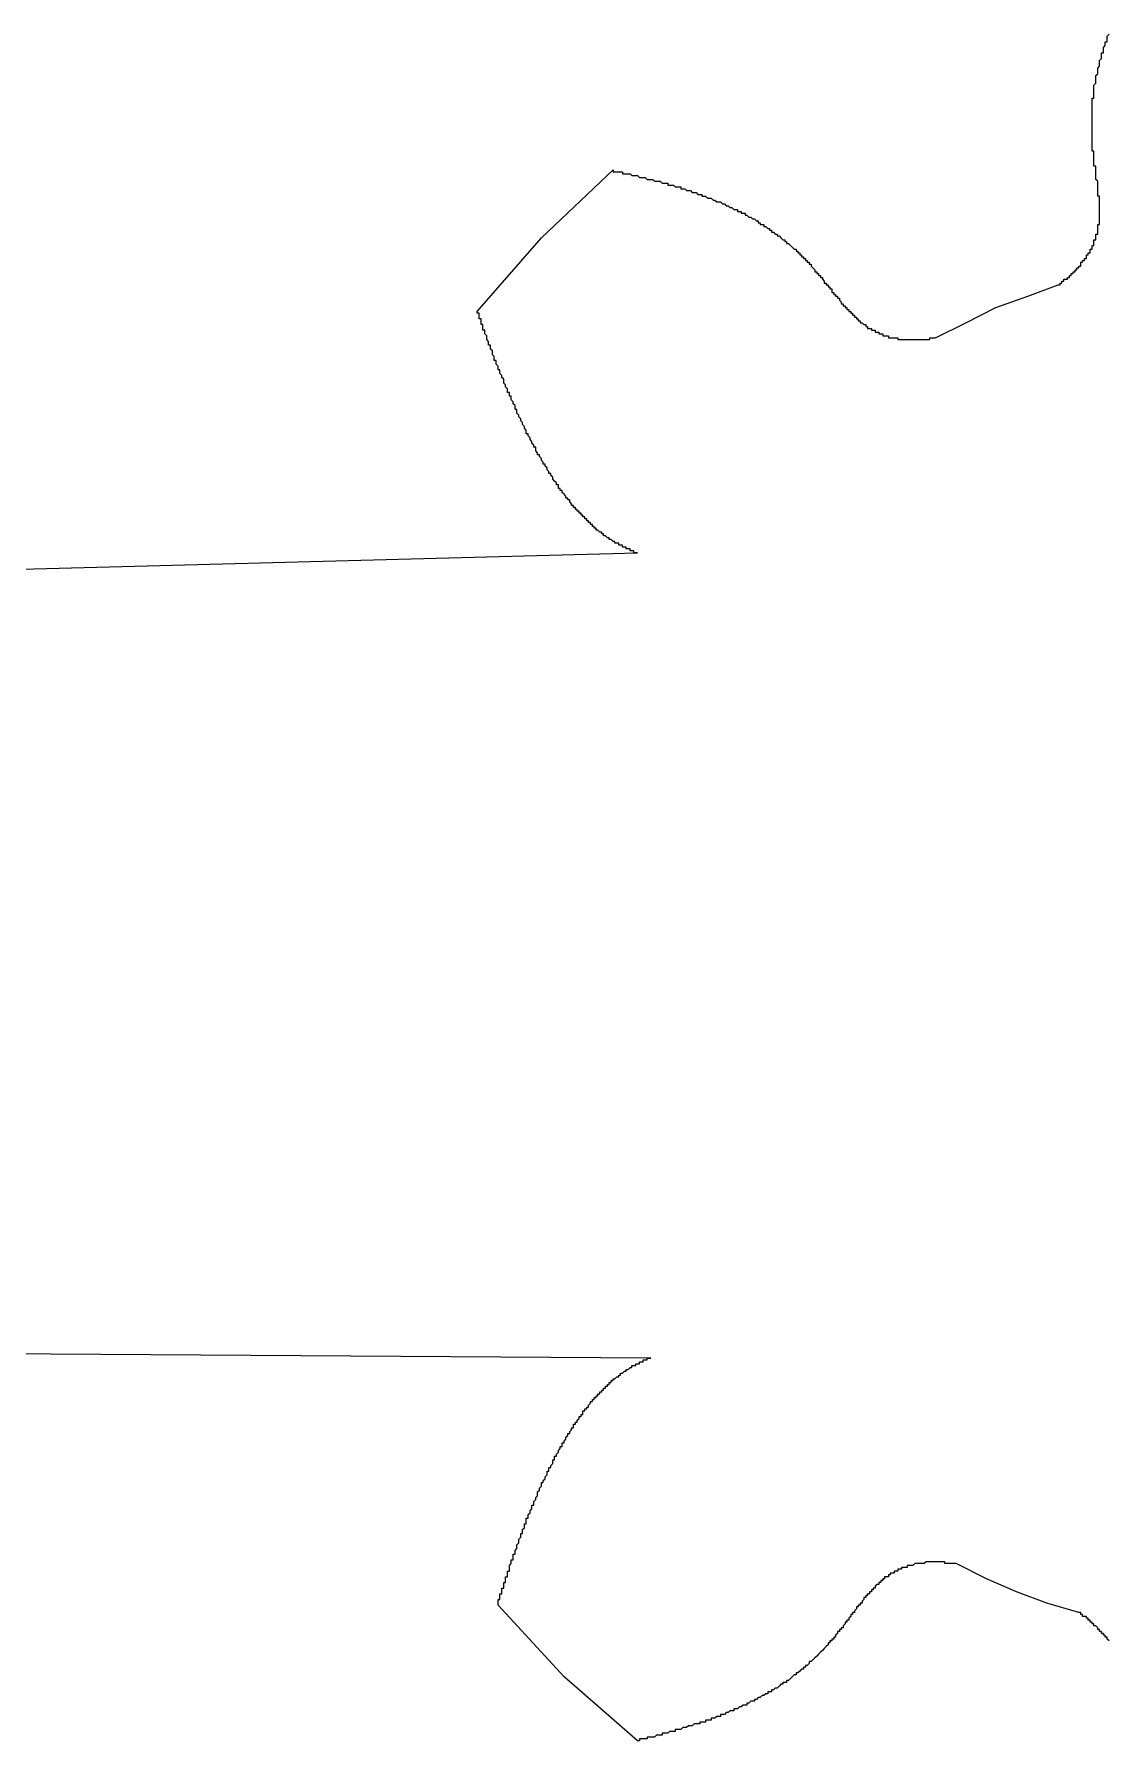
# Model space of a CAD drawing. Header units: millimetres. Extents: x 0 to 47.8, y 0 to 21.6.
# Drawn here: x 23.92 to 35.31, y 2.36 to 20.46 of the extents above; entities that cross this region are included whole.
import ezdxf

# ---------------------------------------------------------------- set-up
doc = ezdxf.new("R2010")
doc.units = ezdxf.units.MM
doc.layers.add('CORTE', color=7, linetype='Continuous')

msp = doc.modelspace()

# ---------------------------------------------------------------- linework, layer by layer
at = {"layer": 'CORTE'}
for points in [[(12.98, 14.5), (30.32, 14.96), (30.3, 14.96), (30.28, 14.96), (30.28, 14.98), (30.26, 14.98), (30.24, 14.98), (30.24, 15), (30.22, 15), (30.2, 15), (30.2, 15.02), (30.18, 15.02), (30.16, 15.02), (30.16, 15.04), (30.14, 15.04), (30.12, 15.04), (30.12, 15.06), (30.1, 15.06), (30.08, 15.06), (30.08, 15.08), (30.06, 15.08), (30.04, 15.1), (30.02, 15.1), (30.02, 15.12), (30, 15.12), (29.98, 15.14), (29.96, 15.14), (29.96, 15.16), (29.94, 15.16), (29.94, 15.18), (29.92, 15.18), (29.9, 15.2), (29.88, 15.2), (29.88, 15.22), (29.86, 15.22), (29.86, 15.24), (29.84, 15.24), (29.84, 15.26), (29.82, 15.26), (29.82, 15.28), (29.8, 15.28), (29.8, 15.3), (29.78, 15.3), (29.78, 15.32), (29.76, 15.32), (29.76, 15.34), (29.74, 15.34), (29.74, 15.36), (29.72, 15.36), (29.72, 15.38), (29.7, 15.38), (29.7, 15.4), (29.68, 15.4), (29.68, 15.42), (29.66, 15.42), (29.66, 15.44), (29.64, 15.44), (29.64, 15.46), (29.62, 15.46), (29.62, 15.48), (29.6, 15.5), (29.6, 15.52), (29.58, 15.52), (29.58, 15.54), (29.56, 15.54), (29.56, 15.56), (29.54, 15.58), (29.52, 15.6), (29.52, 15.62), (29.5, 15.62), (29.5, 15.64), (29.48, 15.64), (29.48, 15.66), (29.48, 15.68), (29.46, 15.68), (29.46, 15.7), (29.44, 15.72), (29.42, 15.74), (29.42, 15.76), (29.4, 15.78), (29.4, 15.8), (29.38, 15.8), (29.38, 15.82), (29.36, 15.84), (29.36, 15.86), (29.34, 15.88), (29.34, 15.9), (29.32, 15.9), (29.32, 15.92), (29.3, 15.94), (29.3, 15.96), (29.28, 15.98), (29.28, 16), (29.26, 16), (29.26, 16.02), (29.24, 16.04), (29.24, 16.06), (29.24, 16.08), (29.22, 16.08), (29.22, 16.1), (29.2, 16.12), (29.2, 16.14), (29.18, 16.16), (29.18, 16.18), (29.16, 16.2), (29.16, 16.22), (29.14, 16.22), (29.14, 16.24), (29.14, 16.26), (29.12, 16.28), (29.12, 16.3), (29.1, 16.32), (29.1, 16.34), (29.08, 16.36), (29.08, 16.38), (29.06, 16.4), (29.06, 16.42), (29.04, 16.44), (29.04, 16.46), (29.04, 16.48), (29.02, 16.48), (29.02, 16.5), (29.02, 16.52), (29, 16.54), (29, 16.56), (28.98, 16.58), (28.98, 16.6), (28.98, 16.62), (28.96, 16.62), (28.96, 16.64), (28.96, 16.66), (28.94, 16.66), (28.94, 16.68), (28.94, 16.7), (28.92, 16.72), (28.92, 16.74), (28.9, 16.76), (28.9, 16.78), (28.9, 16.8), (28.88, 16.82), (28.88, 16.84), (28.86, 16.86), (28.86, 16.88), (28.86, 16.9), (28.84, 16.9), (28.84, 16.92), (28.84, 16.94), (28.82, 16.96), (28.82, 16.98), (28.82, 17), (28.8, 17), (28.8, 17.02), (28.8, 17.04), (28.78, 17.06), (28.78, 17.08), (28.78, 17.1), (28.76, 17.12), (28.76, 17.14), (28.76, 17.16), (28.74, 17.16), (28.74, 17.18), (28.74, 17.2), (28.72, 17.22), (28.72, 17.24), (28.72, 17.26), (28.7, 17.28), (28.7, 17.3), (28.7, 17.32), (28.68, 17.32), (28.68, 17.34), (28.68, 17.36), (28.68, 17.38), (28.66, 17.38), (28.66, 17.4), (28.66, 17.42), (28.66, 17.44), (28.64, 17.44), (28.64, 17.46), (28.64, 17.48), (28.64, 17.5), (28.62, 17.5), (28.62, 17.52), (29.3, 18.3), (30.06, 19.02), (30.06, 19), (30.08, 19), (30.1, 19), (30.12, 19), (30.14, 19), (30.16, 19), (30.16, 18.98), (30.18, 18.98), (30.2, 18.98), (30.22, 18.98), (30.24, 18.98), (30.26, 18.96), (30.28, 18.96), (30.3, 18.96), (30.32, 18.96), (30.34, 18.94), (30.36, 18.94), (30.38, 18.94), (30.4, 18.94), (30.42, 18.92), (30.44, 18.92), (30.46, 18.92), (30.48, 18.92), (30.5, 18.9), (30.52, 18.9), (30.54, 18.9), (30.56, 18.9), (30.58, 18.88), (30.6, 18.88), (30.62, 18.88), (30.64, 18.88), (30.64, 18.86), (30.66, 18.86), (30.68, 18.86), (30.7, 18.86), (30.72, 18.84), (30.74, 18.84), (30.76, 18.84), (30.78, 18.84), (30.78, 18.82), (30.8, 18.82), (30.82, 18.82), (30.84, 18.8), (30.86, 18.8), (30.88, 18.8), (30.9, 18.78), (30.92, 18.78), (30.94, 18.78), (30.96, 18.76), (30.98, 18.76), (31, 18.76), (31, 18.74), (31.02, 18.74), (31.04, 18.74), (31.06, 18.72), (31.08, 18.72), (31.1, 18.72), (31.12, 18.7), (31.14, 18.7), (31.16, 18.68), (31.18, 18.68), (31.2, 18.68), (31.22, 18.66), (31.24, 18.66), (31.26, 18.64), (31.28, 18.64), (31.3, 18.62), (31.32, 18.62), (31.34, 18.6), (31.36, 18.6), (31.38, 18.6), (31.38, 18.58), (31.4, 18.58), (31.42, 18.58), (31.42, 18.56), (31.44, 18.56), (31.46, 18.56), (31.46, 18.54), (31.48, 18.54), (31.5, 18.52), (31.52, 18.52), (31.54, 18.5), (31.56, 18.5), (31.58, 18.48), (31.6, 18.48), (31.6, 18.46), (31.62, 18.46), (31.62, 18.44), (31.64, 18.44), (31.66, 18.44), (31.66, 18.42), (31.68, 18.42), (31.7, 18.4), (31.72, 18.4), (31.72, 18.38), (31.74, 18.38), (31.74, 18.36), (31.76, 18.36), (31.78, 18.34), (31.8, 18.34), (31.8, 18.32), (31.82, 18.32), (31.84, 18.3), (31.86, 18.28), (31.88, 18.28), (31.88, 18.26), (31.9, 18.26), (31.9, 18.24), (31.92, 18.24), (31.94, 18.22), (31.96, 18.2), (31.98, 18.18), (32, 18.18), (32, 18.16), (32.02, 18.16), (32.02, 18.14), (32.04, 18.14), (32.04, 18.12), (32.06, 18.12), (32.06, 18.1), (32.08, 18.1), (32.08, 18.08), (32.1, 18.08), (32.1, 18.06), (32.12, 18.06), (32.12, 18.04), (32.14, 18.04), (32.14, 18.02), (32.16, 18.02), (32.16, 18), (32.18, 17.98), (32.2, 17.96), (32.2, 17.94), (32.22, 17.94), (32.22, 17.92), (32.24, 17.92), (32.24, 17.9), (32.26, 17.9), (32.26, 17.88), (32.28, 17.88), (32.28, 17.86), (32.3, 17.84), (32.3, 17.82), (32.32, 17.82), (32.32, 17.8), (32.34, 17.8), (32.34, 17.78), (32.36, 17.78), (32.36, 17.76), (32.38, 17.76), (32.38, 17.74), (32.38, 17.72), (32.4, 17.72), (32.4, 17.7), (32.42, 17.7), (32.42, 17.68), (32.44, 17.68), (32.44, 17.66), (32.46, 17.66), (32.46, 17.64), (32.48, 17.62), (32.48, 17.6), (32.5, 17.6), (32.5, 17.58), (32.52, 17.58), (32.52, 17.56), (32.54, 17.56), (32.54, 17.54), (32.56, 17.54), (32.56, 17.52), (32.58, 17.52), (32.58, 17.5), (32.6, 17.5), (32.6, 17.48), (32.62, 17.48), (32.62, 17.46), (32.64, 17.46), (32.64, 17.44), (32.66, 17.44), (32.66, 17.42), (32.68, 17.42), (32.68, 17.4), (32.7, 17.4), (32.72, 17.38), (32.74, 17.38), (32.74, 17.36), (32.76, 17.36), (32.76, 17.34), (32.78, 17.34), (32.8, 17.34), (32.8, 17.32), (32.82, 17.32), (32.84, 17.32), (32.84, 17.3), (32.86, 17.3), (32.88, 17.3), (32.88, 17.28), (32.9, 17.28), (32.92, 17.28), (32.92, 17.26), (32.94, 17.26), (32.96, 17.26), (32.98, 17.26), (32.98, 17.24), (33, 17.24), (33.02, 17.24), (33.04, 17.24), (33.06, 17.24), (33.08, 17.24), (33.08, 17.22), (33.1, 17.22), (33.12, 17.22), (33.14, 17.22), (33.16, 17.22), (33.18, 17.22), (33.2, 17.22), (33.22, 17.22), (33.24, 17.22), (33.26, 17.22), (33.28, 17.22), (33.3, 17.22), (33.32, 17.22), (33.34, 17.22), (33.36, 17.22), (33.38, 17.22), (33.4, 17.22), (33.42, 17.22), (33.42, 17.24), (33.44, 17.24), (33.46, 17.24), (33.48, 17.24), (33.8, 17.4), (34.12, 17.56), (34.46, 17.68), (34.78, 17.8), (34.8, 17.8), (34.8, 17.82), (34.82, 17.82), (34.82, 17.84), (34.84, 17.84), (34.84, 17.86), (34.86, 17.86), (34.88, 17.86), (34.88, 17.88), (34.9, 17.88), (34.9, 17.9), (34.92, 17.9), (34.92, 17.92), (34.94, 17.92), (34.94, 17.94), (34.96, 17.94), (34.96, 17.96), (34.98, 17.96), (34.98, 17.98), (35, 17.98), (35, 18), (35.02, 18), (35.02, 18.02), (35.02, 18.04), (35.04, 18.04), (35.04, 18.06), (35.06, 18.06), (35.06, 18.08), (35.08, 18.08), (35.08, 18.1), (35.08, 18.12), (35.1, 18.12), (35.1, 18.14), (35.12, 18.14), (35.12, 18.16), (35.12, 18.18), (35.14, 18.18), (35.14, 18.2), (35.14, 18.22), (35.16, 18.22), (35.16, 18.24), (35.16, 18.26), (35.16, 18.28), (35.18, 18.28), (35.18, 18.3), (35.18, 18.32), (35.18, 18.34), (35.2, 18.34), (35.2, 18.36), (35.2, 18.38), (35.2, 18.4), (35.2, 18.42), (35.2, 18.44), (35.22, 18.44), (35.22, 18.46), (35.22, 18.48), (35.22, 18.5), (35.22, 18.52), (35.22, 18.54), (35.22, 18.56), (35.22, 18.58), (35.22, 18.6), (35.22, 18.62), (35.22, 18.64), (35.22, 18.66), (35.22, 18.68), (35.22, 18.7), (35.22, 18.72), (35.22, 18.74), (35.2, 18.74), (35.2, 18.76), (35.2, 18.78), (35.2, 18.8), (35.2, 18.82), (35.2, 18.84), (35.2, 18.86), (35.2, 18.88), (35.2, 18.9), (35.18, 18.92), (35.18, 18.94), (35.18, 18.96), (35.18, 18.98), (35.18, 19), (35.18, 19.02), (35.18, 19.04), (35.18, 19.06), (35.16, 19.06), (35.16, 19.08), (35.16, 19.1), (35.16, 19.12), (35.16, 19.14), (35.16, 19.16), (35.16, 19.18), (35.16, 19.2), (35.16, 19.22), (35.14, 19.22), (35.14, 19.24), (35.14, 19.26), (35.14, 19.28), (35.14, 19.3), (35.14, 19.32), (35.14, 19.34), (35.14, 19.36), (35.14, 19.38), (35.14, 19.4), (35.14, 19.42), (35.14, 19.44), (35.14, 19.46), (35.14, 19.48), (35.14, 19.5), (35.14, 19.52), (35.14, 19.54), (35.14, 19.56), (35.14, 19.58), (35.14, 19.6), (35.14, 19.62), (35.14, 19.64), (35.14, 19.66), (35.14, 19.68), (35.14, 19.7), (35.14, 19.72), (35.14, 19.74), (35.14, 19.76), (35.14, 19.78), (35.16, 19.78), (35.16, 19.8), (35.16, 19.82), (35.16, 19.84), (35.16, 19.86), (35.16, 19.88), (35.16, 19.9), (35.16, 19.92), (35.18, 19.94), (35.18, 19.96), (35.18, 19.98), (35.18, 20), (35.18, 20.02), (35.2, 20.04), (35.2, 20.06), (35.2, 20.08), (35.2, 20.1), (35.22, 20.12), (35.22, 20.14), (35.22, 20.16), (35.22, 20.18), (35.24, 20.2), (35.24, 20.22), (35.24, 20.24), (35.24, 20.26), (35.26, 20.26), (35.26, 20.28), (35.26, 20.3), (35.26, 20.32), (35.28, 20.34), (35.28, 20.36), (35.28, 20.38), (35.3, 20.38), (35.3, 20.4), (35.3, 20.42), (35.3, 20.44), (35.32, 20.46)], [(35.32, 3.42), (35.3, 3.44), (35.3, 3.46), (35.28, 3.46), (35.28, 3.48), (35.26, 3.48), (35.26, 3.5), (35.24, 3.5), (35.24, 3.52), (35.22, 3.52), (35.22, 3.54), (35.2, 3.54), (35.2, 3.56), (35.18, 3.58), (35.16, 3.58), (35.16, 3.6), (35.14, 3.6), (35.14, 3.62), (35.12, 3.62), (35.12, 3.64), (35.1, 3.64), (35.1, 3.66), (35.08, 3.66), (35.08, 3.68), (35.06, 3.68), (35.04, 3.68), (35.04, 3.7), (35.02, 3.7), (35.02, 3.72), (35, 3.72), (34.66, 3.82), (34.34, 3.94), (34.02, 4.08), (33.7, 4.24), (33.68, 4.24), (33.66, 4.24), (33.64, 4.24), (33.62, 4.24), (33.6, 4.24), (33.58, 4.24), (33.58, 4.26), (33.56, 4.26), (33.54, 4.26), (33.52, 4.26), (33.5, 4.26), (33.48, 4.26), (33.46, 4.26), (33.44, 4.26), (33.42, 4.26), (33.4, 4.26), (33.38, 4.26), (33.36, 4.24), (33.34, 4.24), (33.32, 4.24), (33.3, 4.24), (33.28, 4.24), (33.26, 4.24), (33.24, 4.22), (33.22, 4.22), (33.2, 4.22), (33.18, 4.22), (33.18, 4.2), (33.16, 4.2), (33.14, 4.2), (33.12, 4.2), (33.12, 4.18), (33.1, 4.18), (33.08, 4.18), (33.08, 4.16), (33.06, 4.16), (33.04, 4.16), (33.04, 4.14), (33.02, 4.14), (33, 4.14), (33, 4.12), (32.98, 4.12), (32.98, 4.1), (32.96, 4.1), (32.94, 4.1), (32.94, 4.08), (32.92, 4.08), (32.92, 4.06), (32.9, 4.06), (32.9, 4.04), (32.88, 4.04), (32.88, 4.02), (32.86, 4.02), (32.84, 4), (32.84, 3.98), (32.82, 3.98), (32.82, 3.96), (32.8, 3.96), (32.8, 3.94), (32.78, 3.94), (32.78, 3.92), (32.76, 3.92), (32.76, 3.9), (32.74, 3.9), (32.74, 3.88), (32.72, 3.88), (32.72, 3.86), (32.7, 3.84), (32.7, 3.82), (32.68, 3.82), (32.68, 3.8), (32.66, 3.8), (32.66, 3.78), (32.64, 3.78), (32.64, 3.76), (32.62, 3.74), (32.62, 3.72), (32.6, 3.72), (32.6, 3.7), (32.58, 3.7), (32.58, 3.68), (32.56, 3.66), (32.56, 3.64), (32.54, 3.64), (32.54, 3.62), (32.52, 3.62), (32.52, 3.6), (32.5, 3.58), (32.5, 3.56), (32.48, 3.56), (32.48, 3.54), (32.46, 3.54), (32.46, 3.52), (32.44, 3.52), (32.44, 3.5), (32.42, 3.48), (32.42, 3.46), (32.4, 3.46), (32.4, 3.44), (32.38, 3.44), (32.38, 3.42), (32.36, 3.42), (32.36, 3.4), (32.34, 3.4), (32.34, 3.38), (32.32, 3.36), (32.3, 3.34), (32.28, 3.32), (32.26, 3.3), (32.24, 3.28), (32.22, 3.26), (32.2, 3.24), (32.18, 3.22), (32.16, 3.2), (32.14, 3.2), (32.14, 3.18), (32.12, 3.16), (32.1, 3.16), (32.1, 3.14), (32.08, 3.14), (32.08, 3.12), (32.06, 3.12), (32.04, 3.1), (32.02, 3.08), (32, 3.08), (32, 3.06), (31.98, 3.06), (31.96, 3.04), (31.94, 3.02), (31.92, 3), (31.9, 3), (31.9, 2.98), (31.88, 2.98), (31.86, 2.98), (31.86, 2.96), (31.84, 2.96), (31.82, 2.94), (31.8, 2.92), (31.78, 2.92), (31.76, 2.9), (31.74, 2.9), (31.74, 2.88), (31.72, 2.88), (31.7, 2.88), (31.7, 2.86), (31.68, 2.86), (31.66, 2.84), (31.64, 2.84), (31.62, 2.82), (31.6, 2.82), (31.58, 2.8), (31.56, 2.8), (31.56, 2.78), (31.54, 2.78), (31.52, 2.78), (31.5, 2.76), (31.48, 2.76), (31.48, 2.74), (31.46, 2.74), (31.44, 2.74), (31.42, 2.72), (31.4, 2.72), (31.38, 2.7), (31.36, 2.7), (31.34, 2.7), (31.34, 2.68), (31.32, 2.68), (31.3, 2.68), (31.28, 2.66), (31.26, 2.66), (31.24, 2.64), (31.22, 2.64), (31.2, 2.64), (31.2, 2.62), (31.18, 2.62), (31.16, 2.62), (31.14, 2.6), (31.12, 2.6), (31.1, 2.6), (31.1, 2.58), (31.08, 2.58), (31.06, 2.58), (31.04, 2.58), (31.04, 2.56), (31.02, 2.56), (31, 2.56), (30.98, 2.56), (30.98, 2.54), (30.96, 2.54), (30.94, 2.54), (30.92, 2.54), (30.9, 2.52), (30.88, 2.52), (30.86, 2.52), (30.84, 2.5), (30.82, 2.5), (30.8, 2.5), (30.78, 2.48), (30.76, 2.48), (30.74, 2.48), (30.72, 2.48), (30.72, 2.46), (30.7, 2.46), (30.68, 2.46), (30.66, 2.46), (30.64, 2.44), (30.62, 2.44), (30.6, 2.44), (30.58, 2.44), (30.58, 2.42), (30.56, 2.42), (30.54, 2.42), (30.52, 2.42), (30.5, 2.4), (30.48, 2.4), (30.46, 2.4), (30.44, 2.4), (30.42, 2.4), (30.42, 2.38), (30.4, 2.38), (30.38, 2.38), (30.36, 2.38), (30.34, 2.38), (30.34, 2.36), (30.32, 2.36), (29.54, 3.04), (28.84, 3.8), (28.84, 3.82), (28.84, 3.84), (28.84, 3.86), (28.86, 3.86), (28.86, 3.88), (28.86, 3.9), (28.86, 3.92), (28.88, 3.92), (28.88, 3.94), (28.88, 3.96), (28.88, 3.98), (28.9, 3.98), (28.9, 4), (28.9, 4.02), (28.9, 4.04), (28.92, 4.04), (28.92, 4.06), (28.92, 4.08), (28.92, 4.1), (28.94, 4.1), (28.94, 4.12), (28.94, 4.14), (28.94, 4.16), (28.96, 4.16), (28.96, 4.18), (28.96, 4.2), (28.96, 4.22), (28.98, 4.24), (28.98, 4.26), (28.98, 4.28), (29, 4.28), (29, 4.3), (29, 4.32), (29, 4.34), (29.02, 4.34), (29.02, 4.36), (29.02, 4.38), (29.04, 4.4), (29.04, 4.42), (29.04, 4.44), (29.06, 4.46), (29.06, 4.48), (29.06, 4.5), (29.08, 4.52), (29.08, 4.54), (29.08, 4.56), (29.1, 4.56), (29.1, 4.58), (29.1, 4.6), (29.12, 4.62), (29.12, 4.64), (29.12, 4.66), (29.14, 4.66), (29.14, 4.68), (29.14, 4.7), (29.14, 4.72), (29.16, 4.72), (29.16, 4.74), (29.16, 4.76), (29.18, 4.78), (29.18, 4.8), (29.2, 4.82), (29.2, 4.84), (29.2, 4.86), (29.22, 4.86), (29.22, 4.88), (29.22, 4.9), (29.24, 4.92), (29.24, 4.94), (29.26, 4.96), (29.26, 4.98), (29.26, 5), (29.28, 5.02), (29.28, 5.04), (29.3, 5.06), (29.3, 5.08), (29.3, 5.1), (29.32, 5.1), (29.32, 5.12), (29.34, 5.14), (29.34, 5.16), (29.36, 5.18), (29.36, 5.2), (29.36, 5.22), (29.38, 5.22), (29.38, 5.24), (29.38, 5.26), (29.4, 5.26), (29.4, 5.28), (29.42, 5.3), (29.42, 5.32), (29.42, 5.34), (29.44, 5.34), (29.44, 5.36), (29.44, 5.38), (29.46, 5.38), (29.46, 5.4), (29.48, 5.42), (29.48, 5.44), (29.5, 5.46), (29.5, 5.48), (29.52, 5.48), (29.52, 5.5), (29.52, 5.52), (29.54, 5.52), (29.54, 5.54), (29.56, 5.56), (29.56, 5.58), (29.58, 5.6), (29.58, 5.62), (29.6, 5.62), (29.6, 5.64), (29.62, 5.66), (29.62, 5.68), (29.64, 5.68), (29.64, 5.7), (29.64, 5.72), (29.66, 5.72), (29.66, 5.74), (29.68, 5.74), (29.68, 5.76), (29.7, 5.78), (29.7, 5.8), (29.72, 5.8), (29.72, 5.82), (29.74, 5.82), (29.74, 5.84), (29.74, 5.86), (29.76, 5.86), (29.76, 5.88), (29.78, 5.88), (29.78, 5.9), (29.8, 5.9), (29.8, 5.92), (29.82, 5.94), (29.82, 5.96), (29.84, 5.96), (29.84, 5.98), (29.86, 5.98), (29.86, 6), (29.88, 6), (29.88, 6.02), (29.9, 6.02), (29.9, 6.04), (29.92, 6.04), (29.92, 6.06), (29.94, 6.06), (29.94, 6.08), (29.96, 6.08), (29.96, 6.1), (29.98, 6.1), (29.98, 6.12), (30, 6.12), (30, 6.14), (30.02, 6.14), (30.02, 6.16), (30.04, 6.16), (30.04, 6.18), (30.06, 6.18), (30.06, 6.2), (30.08, 6.2), (30.1, 6.22), (30.12, 6.22), (30.12, 6.24), (30.14, 6.24), (30.14, 6.26), (30.16, 6.26), (30.18, 6.28), (30.2, 6.28), (30.2, 6.3), (30.22, 6.3), (30.24, 6.32), (30.26, 6.32), (30.26, 6.34), (30.28, 6.34), (30.3, 6.34), (30.3, 6.36), (30.32, 6.36), (30.34, 6.36), (30.34, 6.38), (30.36, 6.38), (30.38, 6.38), (30.38, 6.4), (30.4, 6.4), (30.42, 6.4), (30.42, 6.42), (30.44, 6.42), (30.46, 6.42), (15.08, 6.52)]]:
    msp.add_lwpolyline(points, dxfattribs=at)

doc.saveas('drawing.dxf')
